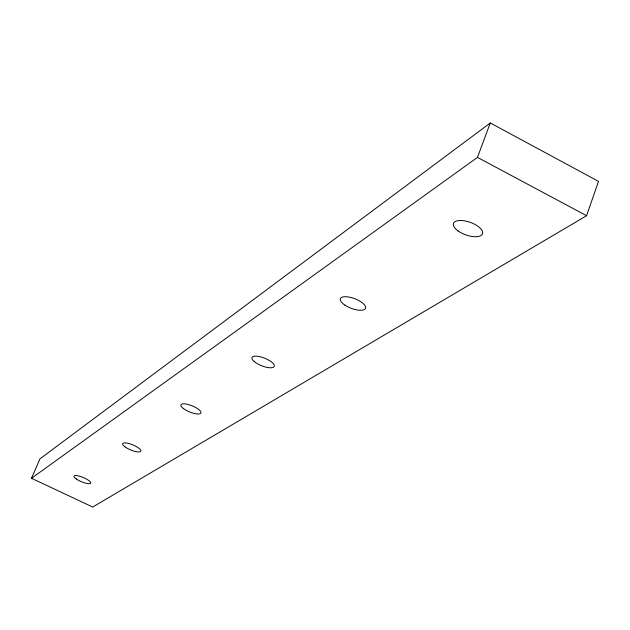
<?xml version="1.0" encoding="UTF-8"?>
<svg xmlns="http://www.w3.org/2000/svg" width="630" height="630" viewBox="0 0 630 630"><rect width="100%" height="100%" fill="white"/><g stroke="black" fill="none" stroke-linecap="round" stroke-linejoin="round"><path stroke-width="0.94" d="M586.585 215.712L598.5 181.369L490.274 122.976L39.903 458.892L31.5 478.288L92.712 507.024L586.585 215.712L477.461 157.39L31.5 478.288M477.461 157.39L490.274 122.976M344.917 305.148A13.466 5.134 20.9 0 0 365.495 308.385A13.466 5.134 20.9 0 0 348.421 296.966A13.466 5.134 20.9 0 0 344.917 305.148M458.112 230.974A15.396 6.654 19.6 0 0 482.344 234.171A15.396 6.654 19.6 0 0 463.578 220.705A15.396 6.654 19.6 0 0 458.112 230.974M183.298 408.445A10.797 3.308 22.2 0 0 200.45 413.563A10.797 3.308 22.2 0 0 189.102 404.759A10.797 3.308 22.2 0 0 183.298 408.445M254.307 361.628A11.986 4.071 21.7 0 0 273.554 367.18A11.986 4.071 21.7 0 0 261.45 357.092A11.986 4.071 21.7 0 0 254.307 361.628M76.285 478.989A9.033 2.307 22.7 0 0 90.381 483.415A9.033 2.307 22.7 0 0 80.333 476.422A9.033 2.307 22.7 0 0 76.285 478.989M125.016 446.867A9.836 2.74 22.5 0 0 140.49 451.615A9.836 2.74 22.5 0 0 129.827 443.811A9.836 2.74 22.5 0 0 125.016 446.867"/></g></svg>
